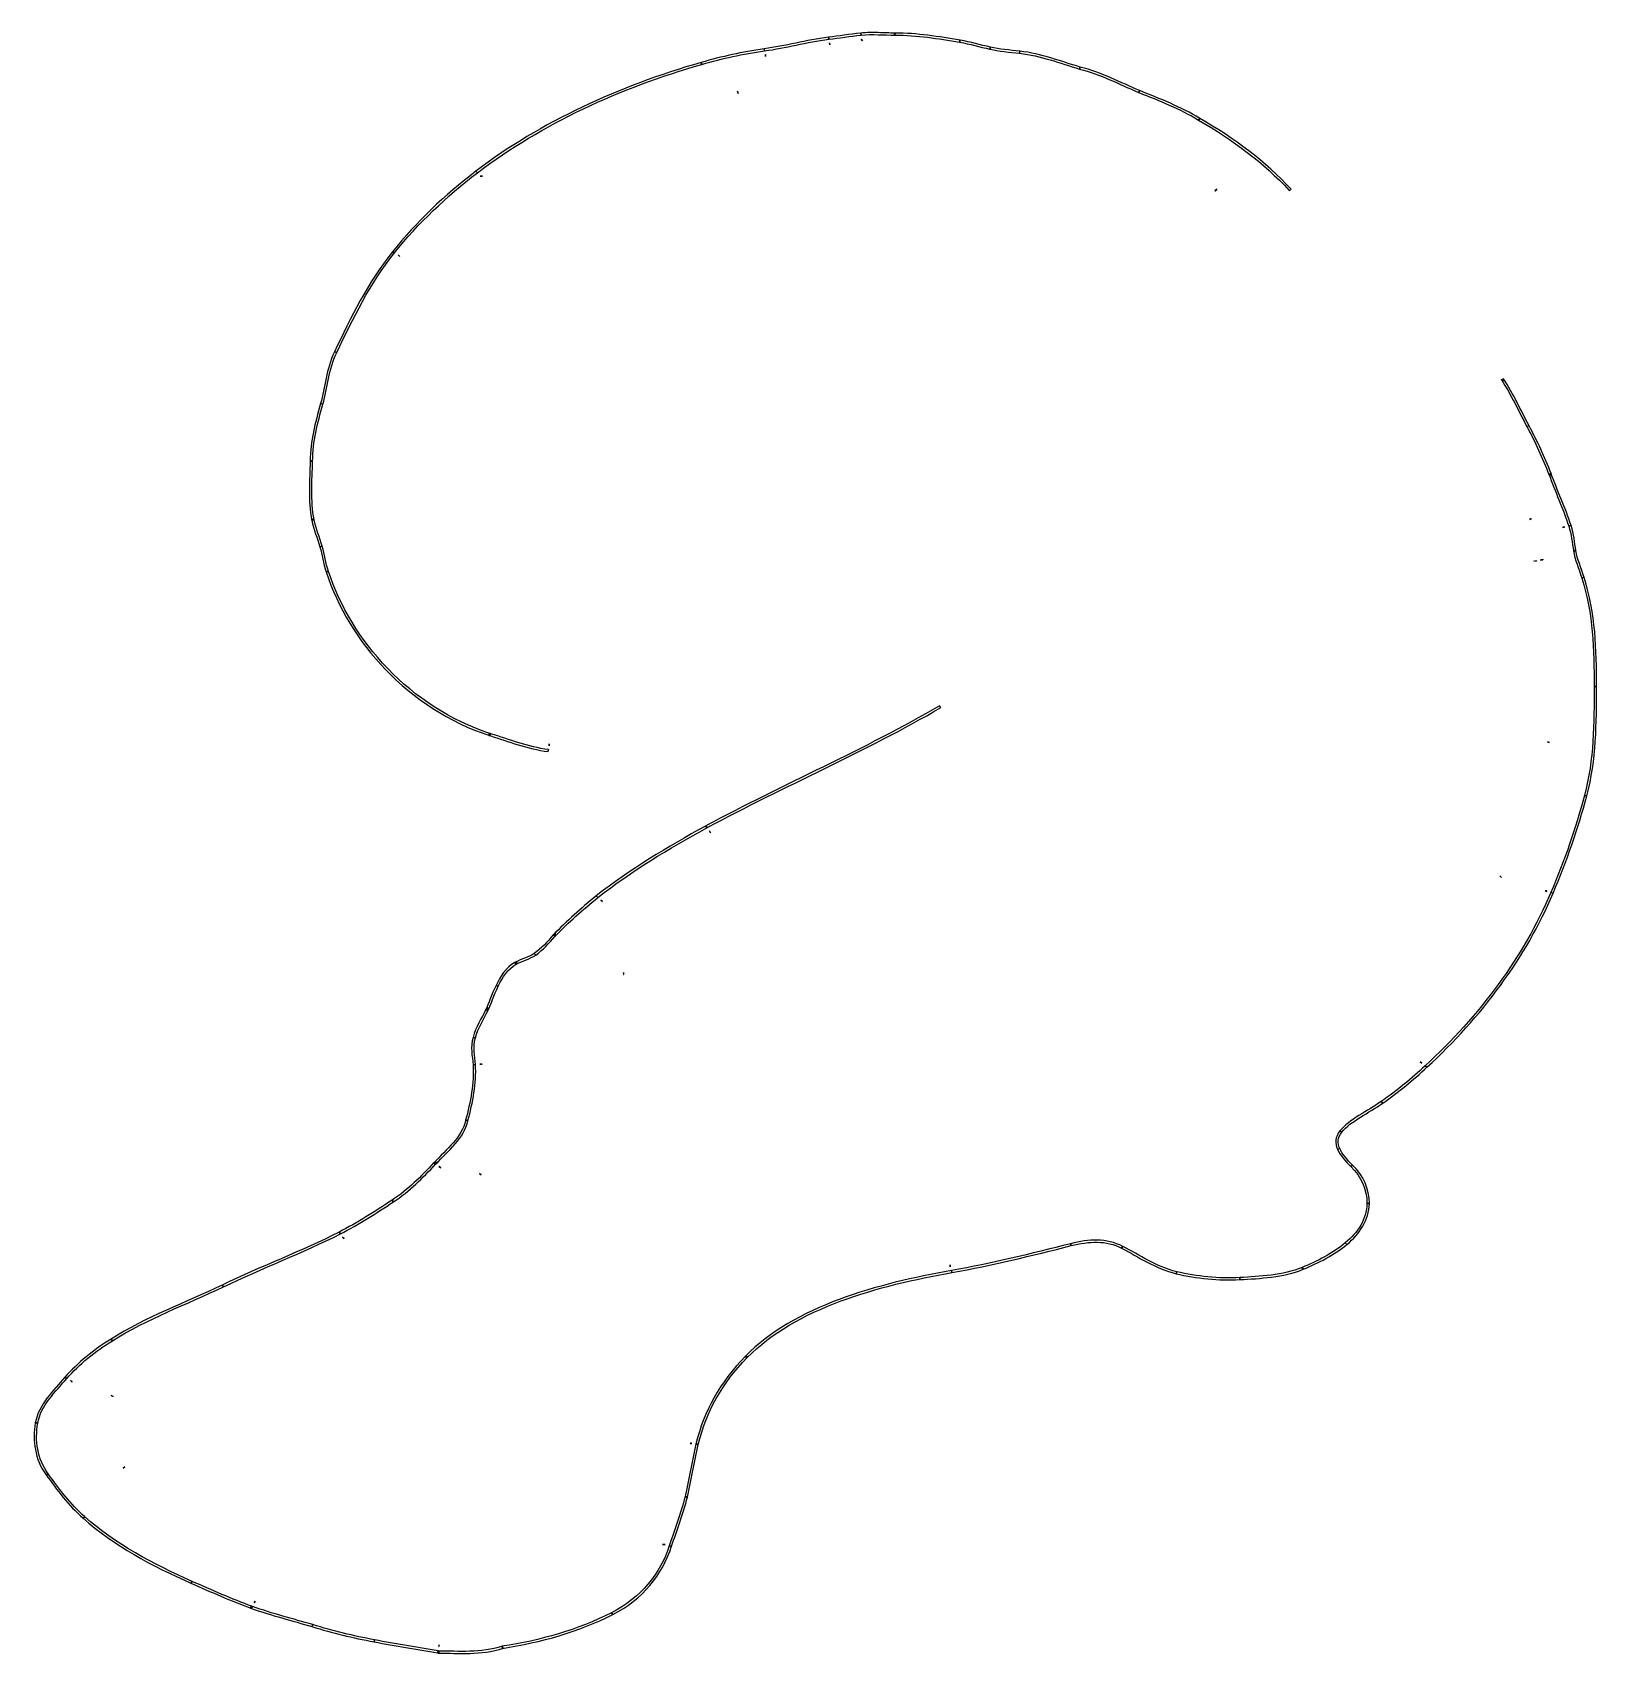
# Model space of a CAD drawing. Extents: x 19 to 131, y 689 to 805.
import ezdxf

# ---------------------------------------------------------------- set-up
doc = ezdxf.new("R2010")
doc.units = 0
doc.layers.add('Layer_1', color=7, linetype='CONTINUOUS')

msp = doc.modelspace()

# ---------------------------------------------------------------- linework, layer by layer
at = {"layer": 'Layer_1', "color": 7}
for p, q in [((79.308261, 805.094722), (79.308254, 805.094754)), ((71.133998, 803.929997), (71.161342, 803.784475)), ((71.161013, 803.784475), (71.134325, 803.929997)), ((71.134325, 803.929997), (71.134336, 803.929997)), ((75.768625, 804.620725), (75.741937, 804.766536)), ((75.741937, 804.766536), (75.741959, 804.766536)), ((75.745004, 804.726509), (75.744996, 804.726481)), ((75.744996, 804.726481), (75.755452, 804.619861)), ((75.76662, 804.651877), (75.745004, 804.726509)), ((75.749726, 804.767689), (75.772694, 804.621301)), ((75.755452, 804.619861), (75.77234, 804.619861)), ((75.788524, 804.624501), (75.75982, 804.723917)), ((75.75982, 804.723917), (75.76662, 804.651877)), ((75.77234, 804.619861), (75.788524, 804.624501)), ((75.817593, 804.353597), (75.811833, 804.352717)), ((75.811833, 804.352717), (75.840881, 804.207195)), ((75.846641, 804.208075), (75.817593, 804.353597)), ((75.817593, 804.353597), (75.817593, 804.353597)), ((75.840881, 804.207195), (75.846641, 804.208075)), ((78.07785, 804.913788), (78.056234, 805.060174)), ((78.056234, 805.060174), (78.056234, 805.060174)), ((78.056234, 805.06017), (78.07785, 804.913783)), ((78.073464, 804.629953), (78.073118, 804.629953)), ((78.073118, 804.629953), (78.073118, 804.629946)), ((78.073118, 804.629946), (78.18083, 804.514681)), ((78.181176, 804.514976), (78.073464, 804.629953)), ((78.18083, 804.514681), (78.181176, 804.514976)), ((80.534952, 805.055276), (80.457272, 804.923585)), ((80.457272, 804.923585), (80.458872, 804.922705)), ((80.458872, 804.922705), (80.536872, 805.054396)), ((80.496064, 805.063344), (80.49612, 805.063344)), ((80.49612, 805.063344), (80.49612, 804.915805)), ((80.498154, 804.914903), (80.498154, 805.062442)), ((80.536872, 805.054396), (80.534472, 805.055276)), ((80.534472, 805.055276), (80.534952, 805.055276)), ((85.133112, 804.411518), (85.166152, 804.556177)), ((85.167552, 804.556177), (85.133792, 804.411518)), ((85.149664, 804.557617), (85.149664, 804.410077)), ((85.150464, 804.557617), (85.149664, 804.557617)), ((85.149664, 804.557617), (85.149664, 804.557617)), ((85.149664, 804.410077), (85.150464, 804.410077)), ((85.150464, 804.410077), (85.150464, 804.557617)), ((85.167544, 804.556177), (85.167552, 804.556177)), ((87.317424, 803.99109), (87.283344, 803.91329)), ((87.300176, 803.907809), (87.344736, 804.050161)), ((87.350144, 804.049009), (87.302544, 803.907233)), ((87.339344, 803.995122), (87.307264, 803.921642)), ((87.307264, 803.921642), (87.317424, 803.99109)), ((87.326224, 803.904354), (87.339424, 803.995126)), ((87.339424, 803.995126), (87.339344, 803.995122)), ((87.350152, 804.049009), (87.350144, 804.049009)), ((66.676635, 802.816822), (66.6216, 802.956869)), ((66.6216, 802.956869), (66.6216, 802.956869)), ((66.622948, 802.956869), (66.677652, 802.816822)), ((66.649286, 802.960615), (66.649286, 802.813076)), ((66.650166, 802.960615), (66.649286, 802.960615)), ((66.649286, 802.960615), (66.649286, 802.960615)), ((66.649286, 802.813076), (66.650166, 802.813076)), ((66.650166, 802.813076), (66.650166, 802.960615)), ((71.225505, 803.518212), (71.225505, 803.370672)), ((71.226385, 803.518212), (71.225505, 803.518212)), ((71.225505, 803.518212), (71.225505, 803.518212)), ((71.225505, 803.370672), (71.226385, 803.370672)), ((71.226385, 803.370672), (71.226385, 803.518212)), ((87.283344, 803.91329), (87.303984, 803.904354)), ((87.303984, 803.904354), (87.326224, 803.904354)), ((89.458792, 803.764592), (89.435832, 803.618205)), ((89.435832, 803.618205), (89.458792, 803.764592)), ((89.458808, 803.764592), (89.458792, 803.764592)), ((93.721336, 802.485434), (93.777736, 802.624905)), ((93.774344, 802.625769), (93.724744, 802.484569)), ((93.7744, 802.625769), (93.774344, 802.625769)), ((69.222207, 800.886127), (69.218687, 800.885247)), ((69.218687, 800.885247), (69.260559, 800.74203)), ((69.222263, 800.886128), (69.222207, 800.886127)), ((69.264479, 800.74291), (69.222263, 800.886128)), ((69.260559, 800.74203), (69.264479, 800.74291)), ((97.957568, 800.805729), (98.035248, 800.937708)), ((98.031144, 800.939437), (97.961624, 800.804288)), ((97.961624, 800.804288), (97.968024, 800.801728)), ((98.039584, 800.935979), (97.966624, 800.802271)), ((97.968024, 800.801728), (98.037624, 800.936877)), ((98.031224, 800.939437), (98.031144, 800.939437)), ((98.037624, 800.936877), (98.031224, 800.939437)), ((98.039584, 800.935979), (98.039584, 800.935979)), ((102.246048, 798.828063), (102.34568, 798.948804)), ((102.346352, 798.948516), (102.249112, 798.826622)), ((102.334872, 798.954279), (102.256872, 798.822588)), ((102.256872, 798.822588), (102.259272, 798.821708)), ((102.259272, 798.821708), (102.336952, 798.953398)), ((102.335352, 798.954278), (102.334872, 798.954279)), ((102.336952, 798.953398), (102.335352, 798.954278)), ((102.346352, 798.948516), (102.346352, 798.948516)), ((50.482096, 795.162336), (50.597574, 795.052257)), ((50.597237, 795.052257), (50.482435, 795.162336)), ((50.482435, 795.162336), (50.482435, 795.162336)), ((50.779907, 794.796656), (50.779907, 794.795776)), ((50.952786, 794.796656), (50.779907, 794.796656)), ((50.779907, 794.796656), (50.779907, 794.796656)), ((50.779907, 794.795776), (50.952786, 794.795776)), ((50.952786, 794.795776), (50.952786, 794.796656)), ((103.555496, 793.861278), (103.433264, 793.756963)), ((103.433264, 793.756963), (103.434064, 793.756083)), ((103.434064, 793.756083), (103.556296, 793.860398)), ((103.556296, 793.860398), (103.555496, 793.861278)), ((103.555496, 793.861278), (103.555496, 793.861278)), ((108.74996, 793.781456), (108.885688, 793.872804)), ((44.484694, 789.340281), (44.484694, 789.339401)), ((44.657574, 789.340281), (44.484694, 789.340281)), ((44.484694, 789.340281), (44.484694, 789.340281)), ((44.484694, 789.339401), (44.657574, 789.339401)), ((44.642717, 789.297919), (44.499552, 789.380912)), ((44.499552, 789.380912), (44.499552, 789.380912)), ((44.49989, 789.382065), (44.642379, 789.298498)), ((44.657574, 789.339401), (44.657574, 789.340281)), ((44.915202, 789.157009), (44.914162, 789.156129)), ((44.914162, 789.156129), (45.036393, 789.051813)), ((45.037433, 789.052693), (44.915202, 789.157009)), ((44.915202, 789.157009), (44.915202, 789.157009)), ((45.036393, 789.051813), (45.037433, 789.052693)), ((40.5095, 782.162429), (40.34979, 782.218621)), ((40.34979, 782.218621), (40.34979, 782.218609)), ((40.34979, 782.21832), (40.509837, 782.162704)), ((123.963312, 780.219205), (123.954912, 780.215365)), ((123.954912, 780.215365), (123.955712, 780.213445)), ((123.955712, 780.213445), (123.956512, 780.211525)), ((123.956512, 780.211525), (123.957312, 780.209605)), ((123.957312, 780.209605), (123.984032, 780.163789)), ((124.109816, 780.280134), (123.957872, 780.21011)), ((124.109136, 780.281285), (123.960912, 780.216165)), ((123.960912, 780.216165), (123.963312, 780.219205)), ((123.984032, 780.163789), (124.167712, 780.186261)), ((124.109152, 780.28068), (124.109136, 780.281285)), ((124.109952, 780.27876), (124.109152, 780.28068)), ((124.109816, 780.280133), (124.109816, 780.280134)), ((124.167712, 780.186261), (124.109952, 780.27876)), ((39.355062, 778.497844), (39.523214, 778.462988)), ((39.355062, 778.497831), (39.355062, 778.497844)), ((39.523214, 778.462975), (39.355062, 778.497831)), ((125.93584, 776.912365), (125.772752, 776.863381)), ((125.772752, 776.863381), (125.773552, 776.860741)), ((125.773552, 776.860741), (125.93664, 776.910013)), ((125.775456, 776.857905), (125.933144, 776.917841)), ((125.933816, 776.916402), (125.776808, 776.854442)), ((125.933816, 776.916397), (125.933816, 776.916402)), ((125.93584, 776.912333), (125.93584, 776.912365)), ((125.93664, 776.910013), (125.93584, 776.912333)), ((38.610874, 774.377081), (38.610874, 774.377105)), ((38.783753, 774.372761), (38.610874, 774.377081)), ((38.610874, 774.375089), (38.783753, 774.375089)), ((127.356888, 773.460232), (127.348888, 773.458312)), ((127.348888, 773.458312), (127.350488, 773.453672)), ((127.350488, 773.453672), (127.368728, 773.39892)), ((127.350616, 773.45498), (127.514712, 773.50166)), ((127.51572, 773.498496), (127.351288, 773.453832)), ((127.351288, 773.453832), (127.356888, 773.460232)), ((127.517416, 773.493597), (127.351624, 773.451237)), ((127.368728, 773.39892), (127.546328, 773.39892)), ((127.515208, 773.497823), (127.514864, 773.498585)), ((127.514864, 773.498585), (127.51572, 773.498496)), ((127.517608, 773.491423), (127.515208, 773.497823)), ((127.517416, 773.49362), (127.517416, 773.493597)), ((127.546328, 773.39892), (127.517608, 773.491423)), ((38.691538, 770.249157), (38.691573, 770.249162)), ((38.872521, 770.226949), (38.691538, 770.249157)), ((38.691573, 770.249162), (38.712845, 770.148595)), ((38.882985, 770.174789), (38.872521, 770.226949)), ((126.073264, 770.248877), (125.980416, 770.240533)), ((125.980416, 770.240533), (125.980416, 770.219509)), ((125.980416, 770.219509), (125.991536, 770.201645)), ((125.991536, 770.201645), (126.102624, 770.235925)), ((126.003352, 770.227277), (126.073272, 770.248877)), ((126.102624, 770.235925), (126.003352, 770.227277)), ((126.073272, 770.248877), (126.073264, 770.248877)), ((38.71217, 770.15061), (38.883361, 770.172778)), ((38.712845, 770.148595), (38.713885, 770.143715)), ((38.713885, 770.143715), (38.714925, 770.139395)), ((38.884374, 770.166461), (38.714871, 770.137357)), ((38.714925, 770.139395), (38.869233, 770.162747)), ((38.868193, 770.161627), (38.885065, 770.164267)), ((38.869233, 770.162747), (38.868193, 770.161627)), ((38.884025, 770.169909), (38.882985, 770.174789)), ((38.885065, 770.165029), (38.884025, 770.169909)), ((38.884374, 770.16648), (38.884374, 770.166461)), ((38.885065, 770.164267), (38.885065, 770.165029)), ((128.439896, 769.646911), (128.338264, 769.622415)), ((128.338264, 769.622415), (128.47164, 769.634223)), ((128.46588, 769.663039), (128.374376, 769.640831)), ((128.374376, 769.640831), (128.439896, 769.646911)), ((128.46604, 769.663023), (128.46588, 769.663039)), ((128.47164, 769.648623), (128.46604, 769.663023)), ((128.47164, 769.634223), (128.47164, 769.648623)), ((128.773488, 769.727013), (128.940288, 769.765069)), ((128.94096, 769.764471), (128.774832, 769.724127)), ((128.933192, 769.78061), (128.780576, 769.71145)), ((128.780576, 769.71145), (128.781376, 769.70953)), ((128.781376, 769.70953), (128.934, 769.77869)), ((128.9332, 769.78061), (128.933192, 769.78061)), ((128.934, 769.77869), (128.9332, 769.78061)), ((128.94096, 769.764481), (128.94096, 769.764471)), ((39.475942, 768.272362), (39.306778, 768.241506)), ((39.307791, 768.237785), (39.474929, 768.275841)), ((39.475942, 768.272342), (39.475942, 768.272362)), ((129.120592, 767.952499), (129.291784, 767.973259)), ((129.293136, 767.968635), (129.121608, 767.950195)), ((129.274904, 767.976696), (129.188128, 767.947896)), ((129.188128, 767.947896), (129.293808, 767.9594)), ((129.282664, 767.997456), (129.193184, 767.96748)), ((129.193184, 767.96748), (129.274904, 767.976696)), ((129.282688, 767.997456), (129.282664, 767.997456)), ((129.293808, 767.979592), (129.282688, 767.997456)), ((129.293136, 767.968629), (129.293136, 767.968635)), ((129.293808, 767.9594), (129.293808, 767.979592)), ((126.28612, 767.219964), (126.28612, 767.219964)), ((126.28612, 767.212204), (126.28692, 767.212204)), ((126.457184, 767.23526), (126.35656, 767.219412)), ((126.35656, 767.219412), (126.457856, 767.229772)), ((126.457056, 767.235292), (126.457184, 767.23526)), ((126.457984, 767.226012), (126.457984, 767.226044)), ((126.912688, 767.318461), (126.765472, 767.310389)), ((126.765472, 767.310389), (126.765472, 767.297437)), ((126.765472, 767.297437), (126.768672, 767.284749)), ((126.768672, 767.284749), (126.912512, 767.308941)), ((126.826416, 767.304061), (126.912176, 767.318461)), ((126.912512, 767.308941), (126.826416, 767.304061)), ((126.912176, 767.318461), (126.912688, 767.318461)), ((126.937328, 767.319981), (126.938128, 767.317341)), ((126.93744, 767.319981), (126.937328, 767.319981)), ((126.937784, 767.319981), (126.93744, 767.319981)), ((126.938128, 767.317341), (126.937784, 767.319981)), ((126.938368, 767.315421), (126.938368, 767.313101)), ((126.938712, 767.313101), (126.938368, 767.315421)), ((126.938368, 767.315421), (126.938368, 767.315421)), ((126.938368, 767.313101), (126.938712, 767.313101)), ((39.91658, 766.474797), (39.750117, 766.435029)), ((39.750454, 766.434723), (39.91658, 766.475067)), ((39.916579, 766.474797), (39.91658, 766.474797)), ((129.7044, 766.006532), (129.872208, 766.04226)), ((129.871192, 766.045145), (129.705072, 766.003649)), ((129.705072, 766.003649), (129.707472, 765.998129)), ((129.87356, 766.038517), (129.70676, 765.998749)), ((129.707472, 765.998129), (129.8736, 766.039337)), ((129.8712, 766.045097), (129.871192, 766.045145)), ((129.8736, 766.039337), (129.8712, 766.045097)), ((129.87356, 766.038513), (129.87356, 766.038517)), ((130.76564, 758.231076), (130.59276, 758.231076)), ((130.59276, 758.231076), (130.59276, 758.23102)), ((130.59276, 758.231016), (130.76564, 758.231016)), ((83.7906, 756.712396), (83.69336, 756.834292)), ((83.69336, 756.834292), (83.69336, 756.834292)), ((51.41065, 754.878748), (51.410644, 754.878236)), ((51.410644, 754.878236), (51.410644, 754.773916)), ((51.410644, 754.773916), (51.410644, 754.720636)), ((51.410644, 754.720636), (51.471084, 754.703676)), ((51.528828, 754.843308), (51.41065, 754.878748)), ((51.466019, 754.705052), (51.528147, 754.842796)), ((51.471084, 754.703676), (51.474124, 754.702916)), ((51.531862, 754.841932), (51.473782, 754.703036)), ((51.474124, 754.702916), (51.475564, 754.702156)), ((51.475564, 754.702156), (51.478924, 754.710796)), ((51.476924, 754.709996), (51.530268, 754.842548)), ((51.478924, 754.710796), (51.476924, 754.709996)), ((51.530268, 754.842548), (51.528828, 754.843308)), ((51.531859, 754.841932), (51.531862, 754.841932)), ((55.737001, 754.12094), (55.737001, 753.973404)), ((55.740041, 754.12094), (55.737001, 754.12094)), ((55.737001, 754.12094), (55.737001, 754.12094)), ((55.737001, 753.973404), (55.740041, 753.973404)), ((55.740041, 753.973404), (55.740041, 754.12094)), ((127.250216, 754.249092), (127.250328, 754.249172)), ((127.383256, 754.237252), (127.250216, 754.249092)), ((127.250328, 754.249172), (127.353312, 754.224692)), ((127.353312, 754.224692), (127.286832, 754.230292)), ((127.286832, 754.230292), (127.377656, 754.208692)), ((127.377656, 754.208692), (127.383256, 754.223092)), ((127.383256, 754.223092), (127.383256, 754.237252)), ((55.647501, 753.56234), (55.647501, 753.56226)), ((55.647501, 753.56226), (55.647501, 753.5615)), ((55.651569, 753.560756), (55.675545, 753.706852)), ((55.679573, 753.706628), (55.656957, 753.60462)), ((55.656957, 753.60462), (55.686317, 753.705764)), ((55.663341, 753.707428), (55.663389, 753.707428)), ((55.679517, 753.706524), (55.679573, 753.706628)), ((129.902936, 750.421212), (130.071424, 750.388412)), ((130.071424, 750.388092), (129.903272, 750.421532)), ((129.903272, 750.421532), (129.903272, 750.4215)), ((66.927309, 748.213692), (66.926429, 748.212932)), ((66.926429, 748.212932), (67.048662, 748.10862)), ((66.928189, 748.214452), (66.927309, 748.213692)), ((66.928194, 748.214452), (66.928189, 748.214452)), ((67.050422, 748.11014), (66.928194, 748.214452)), ((67.034212, 748.098612), (66.94068, 748.222812)), ((66.94068, 748.222812), (66.94068, 748.222812)), ((66.943379, 748.224828), (67.035564, 748.099772)), ((67.048662, 748.10862), (67.049542, 748.10938)), ((67.049542, 748.10938), (67.050422, 748.11014)), ((67.21249, 747.874996), (67.21033, 747.874236)), ((67.21033, 747.874236), (67.291366, 747.743988)), ((67.293526, 747.744748), (67.21249, 747.874996)), ((67.21249, 747.874996), (67.21249, 747.874996)), ((67.291366, 747.743988), (67.293526, 747.744748)), ((123.830448, 744.641908), (123.829648, 744.641148)), ((123.829648, 744.641148), (123.951544, 744.536828)), ((123.831248, 744.642668), (123.830448, 744.641908)), ((123.831368, 744.642668), (123.831248, 744.642668)), ((123.953944, 744.538356), (123.831368, 744.642668)), ((123.951544, 744.536828), (123.952344, 744.537588)), ((123.952344, 744.537588), (123.953944, 744.538356)), ((127.091624, 743.5833), (127.091632, 743.58338)), ((127.134824, 743.5833), (127.091624, 743.5833)), ((127.091632, 743.58338), (127.177064, 743.52946)), ((127.203384, 743.5833), (127.134824, 743.5833)), ((127.177064, 743.52946), (127.203384, 743.55194)), ((127.203384, 743.5649), (127.203384, 743.5833)), ((127.203384, 743.55194), (127.203384, 743.5649)), ((127.494792, 743.461188), (127.494792, 743.461196)), ((127.657536, 743.411348), (127.494792, 743.461188)), ((127.4958, 743.46322), (127.495, 743.46082)), ((127.495, 743.46082), (127.658088, 743.41186)), ((127.658888, 743.41426), (127.4958, 743.46322)), ((127.4958, 743.46322), (127.4958, 743.46322)), ((127.496144, 743.464372), (127.658216, 743.413092)), ((59.099954, 743.212932), (59.097794, 743.211332)), ((59.097794, 743.211332), (59.220027, 743.107012)), ((59.218881, 743.105604), (59.099352, 743.212516)), ((59.099352, 743.212516), (59.099352, 743.212516)), ((59.101714, 743.214532), (59.099954, 743.212932)), ((59.101719, 743.214524), (59.101714, 743.214532)), ((59.223947, 743.110212), (59.101719, 743.214524)), ((59.104418, 743.216836), (59.221585, 743.108196)), ((59.220027, 743.107012), (59.222187, 743.108612)), ((59.222187, 743.108612), (59.223947, 743.110212)), ((59.434305, 742.907924), (59.433425, 742.907164)), ((59.433425, 742.907164), (59.555654, 742.802852)), ((59.556534, 742.803612), (59.4343, 742.907924)), ((59.4343, 742.907924), (59.434305, 742.907924)), ((59.437004, 742.910228), (59.434364, 742.907828)), ((59.434364, 742.907828), (59.556593, 742.803508)), ((59.437, 742.91022), (59.437004, 742.910228)), ((59.559233, 742.805908), (59.437, 742.91022)), ((59.555654, 742.802852), (59.556534, 742.803612)), ((59.556593, 742.803508), (59.559233, 742.805908)), ((127.658088, 743.41186), (127.658888, 743.41426)), ((56.023297, 740.415124), (56.019777, 740.411124)), ((56.019777, 740.411124), (56.025137, 740.407924)), ((56.025937, 740.419124), (56.023297, 740.415124)), ((56.163455, 740.328284), (56.025017, 740.416756)), ((56.025017, 740.416756), (56.025017, 740.416756)), ((56.025137, 740.407924), (56.027297, 740.412724)), ((56.031697, 740.425524), (56.025937, 740.419124)), ((56.027297, 740.412724), (56.150536, 740.344404)), ((56.033457, 740.427124), (56.031697, 740.425524)), ((56.187427, 740.615004), (56.033457, 740.427124)), ((56.034472, 740.427988), (56.167844, 740.334044)), ((56.150536, 740.344404), (56.129272, 740.350004)), ((56.129272, 740.350004), (56.165064, 740.330084)), ((56.165064, 740.330084), (56.171464, 740.338084)), ((56.171464, 740.338084), (56.17181, 740.338844)), ((56.17181, 740.338844), (56.187338, 740.355244)), ((56.187338, 740.381164), (56.187338, 740.615156)), ((56.187338, 740.615156), (56.187427, 740.615004)), ((56.187338, 740.355244), (56.187338, 740.381164)), ((54.660219, 739.08774), (54.76962, 738.97334)), ((54.767931, 738.972188), (54.661908, 739.088892)), ((54.661908, 739.088892), (54.661908, 739.088892)), ((53.267801, 738.43614), (53.267455, 738.43614)), ((53.267455, 738.43614), (53.269615, 738.43294)), ((53.270441, 738.43774), (53.267801, 738.43614)), ((53.361946, 738.312308), (53.269088, 738.436796)), ((53.269088, 738.436796), (53.269088, 738.43678)), ((53.269615, 738.43294), (53.269961, 738.433236)), ((53.269961, 738.433236), (53.356063, 738.322868)), ((53.273481, 738.43934), (53.270441, 738.43774)), ((53.407863, 738.51574), (53.273481, 738.43934)), ((53.276854, 738.441108), (53.365998, 738.314604)), ((53.356063, 738.322868), (53.363503, 738.313108)), ((53.363503, 738.313108), (53.363849, 738.313108)), ((53.363849, 738.313108), (53.366489, 738.314708)), ((53.366489, 738.314708), (53.368649, 738.316308)), ((53.368649, 738.316308), (53.369529, 738.316604)), ((53.369529, 738.316604), (53.408033, 738.338204)), ((53.408033, 738.515708), (53.407863, 738.51574)), ((53.408033, 738.377964), (53.408033, 738.515708)), ((53.408033, 738.338204), (53.408033, 738.377964)), ((61.043564, 737.726748), (61.066532, 737.580644)), ((61.04386, 737.726748), (61.043564, 737.726748)), ((61.067412, 737.580644), (61.04514, 737.726748)), ((51.921176, 736.799724), (52.081223, 736.744124)), ((51.921176, 736.799692), (51.921176, 736.799724)), ((52.081223, 736.744092), (51.921176, 736.799692)), ((51.199272, 735.066996), (51.172936, 735.044516)), ((51.172936, 735.044516), (51.172936, 735.013076)), ((51.172936, 735.013076), (51.187784, 735.009876)), ((51.173936, 735.033076), (51.183048, 735.047476)), ((51.173936, 735.014676), (51.173936, 735.033076)), ((51.187784, 735.009876), (51.173936, 735.014676)), ((51.179352, 735.040476), (51.179352, 735.040484)), ((51.339737, 734.985756), (51.179352, 735.040476)), ((51.180702, 735.042796), (51.340413, 734.986876)), ((51.183048, 735.047476), (51.345798, 735.012916)), ((51.346828, 735.192924), (51.199272, 735.066996)), ((51.345798, 735.012916), (51.345798, 734.994436)), ((51.345798, 734.994436), (51.346838, 734.996036)), ((51.346838, 735.192564), (51.346828, 735.192924)), ((51.346838, 734.996036), (51.346838, 735.192564)), ((50.282544, 733.070604), (50.452383, 733.043244)), ((50.283841, 733.075444), (50.283894, 733.0755)), ((50.45098, 733.038004), (50.283841, 733.075444)), ((50.274438, 731.111092), (50.44698, 731.120852)), ((50.446981, 731.120596), (50.274439, 731.111396)), ((50.446981, 731.120612), (50.446981, 731.120596)), ((50.764037, 731.14538), (50.764037, 731.14462)), ((50.936915, 731.14538), (50.764037, 731.14538)), ((50.764037, 731.14538), (50.764037, 731.14538)), ((50.764037, 731.14462), (50.936915, 731.14462)), ((50.936915, 731.14462), (50.936915, 731.14538)), ((118.137264, 731.324716), (118.136464, 731.323948)), ((118.136464, 731.323948), (118.258696, 731.219636)), ((118.138064, 731.325476), (118.137264, 731.324716)), ((118.138408, 731.325772), (118.138064, 731.325476)), ((118.26064, 731.22146), (118.138408, 731.325772)), ((118.138408, 731.325772), (118.138408, 731.325772)), ((118.258696, 731.219636), (118.259496, 731.220396)), ((118.259496, 731.220396), (118.260296, 731.221156)), ((118.260296, 731.221156), (118.26064, 731.22146)), ((118.622272, 730.9379), (118.494296, 731.037028)), ((118.494296, 731.037028), (118.494296, 731.037028)), ((118.494976, 731.037892), (118.621592, 730.937324)), ((115.454408, 728.361428), (115.342976, 728.4741)), ((115.342976, 728.4741), (115.342976, 728.4741)), ((115.34568, 728.475548), (115.455752, 728.361724)), ((115.360192, 728.4839), (115.357792, 728.48314)), ((115.357792, 728.48314), (115.438832, 728.352604)), ((115.441232, 728.353364), (115.360192, 728.4839)), ((115.360192, 728.4839), (115.360192, 728.4839)), ((115.438832, 728.352604), (115.441232, 728.353364)), ((49.743311, 727.13818), (49.739311, 727.12546)), ((49.743363, 727.13834), (49.743311, 727.13818)), ((49.886866, 727.1141), (49.743363, 727.13834)), ((49.739311, 727.12546), (49.739311, 727.1125)), ((49.739311, 727.1125), (49.887203, 727.10442)), ((49.910449, 727.098412), (49.740946, 727.126652)), ((49.740946, 727.126652), (49.740946, 727.126652)), ((49.742298, 727.135604), (49.911125, 727.103044)), ((49.887203, 727.10442), (49.801101, 727.1189)), ((49.801101, 727.1189), (49.886866, 727.1141)), ((49.911792, 727.10482), (49.911092, 727.10322)), ((49.911092, 727.10322), (49.911438, 727.10322)), ((49.911438, 727.10322), (49.911784, 727.10482)), ((49.911784, 727.10482), (49.911792, 727.10482)), ((49.912138, 727.10962), (49.912138, 727.10722)), ((49.912138, 727.10722), (49.912483, 727.10962)), ((49.912483, 727.10962), (49.912138, 727.10962)), ((49.912138, 727.10962), (49.912138, 727.10962)), ((112.529312, 726.288964), (112.385472, 726.370804)), ((112.385472, 726.370804), (112.385472, 726.370804)), ((112.385472, 726.370804), (112.529312, 726.288964)), ((112.368248, 725.105476), (112.20584, 725.054756)), ((112.20584, 725.054756), (112.368248, 725.105476)), ((112.368248, 725.105476), (112.368248, 725.105476)), ((47.447951, 724.067164), (47.440191, 724.048684)), ((47.440191, 724.048684), (47.488815, 724.029084)), ((47.455711, 724.073564), (47.447951, 724.067164)), ((47.589758, 723.97818), (47.45402, 724.069812)), ((47.45402, 724.069812), (47.45402, 724.069812)), ((47.475967, 724.101804), (47.455711, 724.073564)), ((47.458072, 724.075004), (47.591445, 723.98106)), ((47.47602, 724.101924), (47.475967, 724.101804)), ((47.52498, 724.101924), (47.47602, 724.101924)), ((47.488815, 724.029084), (47.478679, 724.049804)), ((47.478679, 724.049804), (47.603273, 723.999644)), ((47.73365, 724.101924), (47.52498, 724.101924)), ((47.597913, 723.986364), (47.73365, 724.101924)), ((47.603273, 723.999644), (47.597913, 723.986364)), ((47.836918, 723.811044), (47.834198, 723.807844)), ((47.834198, 723.807844), (47.972299, 723.71938)), ((47.975339, 723.72258), (47.836902, 723.811044)), ((47.836902, 723.811044), (47.836918, 723.811044)), ((47.972299, 723.71938), (47.975339, 723.72258)), ((113.285992, 723.914492), (113.156328, 723.816804)), ((113.159032, 723.814788), (113.291056, 723.909596)), ((113.28228, 723.91766), (113.160048, 723.813348)), ((113.160048, 723.813348), (113.164048, 723.810148)), ((113.164048, 723.810148), (113.28628, 723.91446)), ((113.28628, 723.91446), (113.28228, 723.91766)), ((113.28228, 723.91766), (113.28228, 723.91766)), ((113.285992, 723.914492), (113.285992, 723.914492)), ((50.742019, 723.32274), (50.740019, 723.32114)), ((50.740019, 723.32114), (50.86225, 723.21682)), ((50.743779, 723.32434), (50.742019, 723.32274)), ((50.86601, 723.22002), (50.743779, 723.32434)), ((50.743779, 723.32434), (50.743779, 723.32434)), ((50.86225, 723.21682), (50.86425, 723.21842)), ((50.86425, 723.21842), (50.86601, 723.22002)), ((44.469501, 721.397676), (44.576874, 721.282124)), ((44.575524, 721.280972), (44.470851, 721.39854)), ((44.470851, 721.39854), (44.470851, 721.39854)), ((114.3236, 721.176652), (114.49648, 721.176652)), ((114.3236, 721.176652), (114.3236, 721.174252)), ((114.49648, 721.176652), (114.3236, 721.176652)), ((114.3236, 721.176652), (114.3236, 721.176652)), ((114.3236, 721.174252), (114.3236, 721.172652)), ((114.49648, 721.170892), (114.3236, 721.174092)), ((114.3236, 721.174092), (114.3236, 721.173772)), ((114.3236, 721.172652), (114.49648, 721.172652)), ((114.49648, 721.172652), (114.49648, 721.176652)), ((40.667184, 719.108212), (40.666144, 719.107452)), ((40.666144, 719.107452), (40.788374, 719.00314)), ((40.789414, 719.0039), (40.667184, 719.108212)), ((40.667184, 719.108212), (40.667184, 719.108212)), ((40.771518, 718.991796), (40.682715, 719.1183)), ((40.682715, 719.1183), (40.682715, 719.1183)), ((40.684066, 719.11946), (40.772194, 718.992372)), ((40.788374, 719.00314), (40.789414, 719.0039)), ((40.918061, 718.750316), (40.917021, 718.749556)), ((40.917021, 718.749556), (41.039251, 718.645244)), ((40.918124, 718.750316), (40.918061, 718.750316)), ((41.040691, 718.646004), (40.918124, 718.750316)), ((41.039251, 718.645244), (41.040691, 718.646004)), ((93.136136, 718.144596), (93.087496, 718.286084)), ((93.087496, 718.286084), (93.08756, 718.286084)), ((93.088232, 718.286084), (93.137512, 718.144596)), ((93.111864, 718.289252), (93.111864, 718.141716)), ((93.112664, 718.289252), (93.111864, 718.289252)), ((93.111864, 718.289252), (93.111864, 718.289252)), ((93.111864, 718.141716), (93.112664, 718.141716)), ((93.112664, 718.141716), (93.112664, 718.289252)), ((95.00744, 718.537652), (95.007456, 718.537652)), ((96.743656, 717.964204), (96.832792, 718.090708)), ((96.832808, 718.090708), (96.743672, 717.964204)), ((96.832808, 718.090708), (96.832808, 718.090708)), ((112.890232, 718.235652), (112.769008, 718.340548)), ((112.769008, 718.340548), (112.76904, 718.340548)), ((112.76904, 718.340548), (112.890264, 718.235652)), ((84.467264, 716.772364), (84.467264, 716.62482)), ((84.468064, 716.772364), (84.467264, 716.772364)), ((84.467264, 716.772364), (84.467264, 716.772364)), ((84.468064, 716.62482), (84.468064, 716.772364)), ((84.467264, 716.62482), (84.468064, 716.62482)), ((84.58308, 716.214476), (84.54828, 716.35914)), ((84.54828, 716.35914), (84.548304, 716.35914)), ((84.548304, 716.35914), (84.582704, 716.214476)), ((100.649312, 716.135524), (100.695232, 716.277876)), ((100.695232, 716.277876), (100.649312, 716.135524)), ((100.695264, 716.277876), (100.695232, 716.277876)), ((105.218432, 715.707596), (105.206992, 715.854852)), ((105.207968, 715.854852), (105.219808, 715.707596)), ((105.212696, 715.854852), (105.212696, 715.707308)), ((105.213496, 715.854852), (105.212696, 715.854852)), ((105.212696, 715.854852), (105.212696, 715.854852)), ((105.212696, 715.707308), (105.213496, 715.707308)), ((105.213496, 715.707308), (105.213496, 715.854852)), ((109.675816, 716.57958), (109.6758, 716.57958)), ((109.750776, 716.44674), (109.675816, 716.57958)), ((109.67648, 716.579292), (109.75208, 716.44674)), ((109.71328, 716.586788), (109.71328, 716.439244)), ((109.71408, 716.586788), (109.71328, 716.586788)), ((109.71328, 716.586788), (109.71328, 716.586788)), ((109.71328, 716.439244), (109.71408, 716.439244)), ((109.71408, 716.439244), (109.71408, 716.586788)), ((32.308571, 715.315988), (32.394334, 715.187756)), ((32.393321, 715.18746), (32.309245, 715.316268)), ((32.309245, 715.316268), (32.309245, 715.316268)), ((24.337584, 711.44998), (24.440568, 711.33126)), ((24.439555, 711.330684), (24.338597, 711.450556)), ((24.338597, 711.450556), (24.338597, 711.450556)), ((69.770216, 710.169676), (69.770216, 710.168876)), ((69.943096, 710.169676), (69.770216, 710.169676)), ((69.770216, 710.169676), (69.770216, 710.169676)), ((69.770216, 710.168876), (69.943096, 710.168876)), ((69.789799, 710.216644), (69.923176, 710.122412)), ((69.923176, 710.121548), (69.789799, 710.215492)), ((69.789799, 710.215492), (69.789799, 710.215492)), ((69.943096, 710.168876), (69.943096, 710.169676)), ((21.172082, 708.625436), (21.032293, 708.71246)), ((21.032293, 708.71246), (21.032293, 708.712428)), ((21.034994, 708.715604), (21.173432, 708.627132)), ((21.08804, 708.687108), (21.088006, 708.686788)), ((21.088006, 708.686788), (21.142366, 708.649588)), ((21.188998, 708.657108), (21.08804, 708.687108)), ((21.142366, 708.649588), (21.10083, 708.661988)), ((21.10083, 708.661988), (21.164982, 708.618148)), ((21.164982, 708.618148), (21.174438, 708.626788)), ((21.174438, 708.626788), (21.178518, 708.633988)), ((21.178518, 708.633988), (21.185638, 708.642948)), ((21.185638, 708.642948), (21.188998, 708.657108)), ((21.437478, 708.476716), (21.434758, 708.474316)), ((21.434758, 708.474316), (21.556988, 708.370004)), ((21.559708, 708.372404), (21.437478, 708.476724)), ((21.437478, 708.476724), (21.437478, 708.476716)), ((21.556988, 708.370004), (21.559708, 708.372404)), ((24.338597, 707.40878), (24.337557, 707.40718)), ((24.337557, 707.40718), (24.491864, 707.34062)), ((24.492904, 707.34222), (24.338597, 707.40878)), ((24.338597, 707.40878), (24.338597, 707.40878)), ((24.491864, 707.34062), (24.492904, 707.34222)), ((19.084032, 705.426796), (18.912842, 705.446396)), ((18.912842, 705.446396), (18.912842, 705.446388)), ((18.913854, 705.448692), (19.085045, 705.427972)), ((19.017512, 705.438396), (18.973616, 705.438396)), ((18.973616, 705.438396), (18.973619, 705.438316)), ((18.973619, 705.438316), (19.061072, 705.385596)), ((19.08572, 705.438396), (19.017512, 705.438396)), ((19.061072, 705.385596), (19.08572, 705.408076)), ((19.08572, 705.420796), (19.08572, 705.438396)), ((19.08572, 705.408076), (19.08572, 705.420796)), ((65.825744, 703.989068), (65.825747, 703.989148)), ((65.868968, 703.989068), (65.825744, 703.989068)), ((65.825747, 703.989148), (65.911176, 703.935228)), ((65.937512, 703.989068), (65.868968, 703.989068)), ((65.911176, 703.935228), (65.937512, 703.957708)), ((65.937512, 703.970668), (65.937512, 703.989068)), ((65.937512, 703.957708), (65.937512, 703.970668)), ((66.244099, 703.90442), (66.244099, 703.90282)), ((66.416978, 703.90442), (66.244099, 703.90442)), ((66.244099, 703.90442), (66.244099, 703.90442)), ((66.244099, 703.90282), (66.416978, 703.90282)), ((66.245792, 703.919116), (66.414953, 703.889436)), ((66.245792, 703.917068), (66.245792, 703.9171)), ((66.415294, 703.888268), (66.245792, 703.917068)), ((66.416978, 703.90282), (66.416978, 703.90442)), ((19.694172, 701.705732), (19.841389, 701.783252)), ((19.841389, 701.783252), (19.694172, 701.705732)), ((19.841389, 701.783252), (19.841389, 701.783252)), ((25.322518, 702.292436), (25.19725, 702.190716)), ((25.19725, 702.190716), (25.19829, 702.189956)), ((25.19829, 702.189956), (25.323559, 702.291676)), ((25.322519, 702.292436), (25.322518, 702.292436)), ((25.323559, 702.291676), (25.322519, 702.292436)), ((65.460072, 700.140428), (65.460072, 700.139668)), ((65.632947, 700.140428), (65.460072, 700.140428)), ((65.460072, 700.140428), (65.460072, 700.140428)), ((65.460072, 700.139668), (65.460072, 700.138908)), ((65.460072, 700.138908), (65.632947, 700.138908)), ((65.461757, 700.154836), (65.631258, 700.125716)), ((65.631258, 700.123716), (65.461757, 700.153396)), ((65.461757, 700.153396), (65.461757, 700.153396)), ((65.632947, 700.139668), (65.632947, 700.140428)), ((65.632947, 700.138908), (65.632947, 700.139668)), ((22.459554, 698.707972), (22.334622, 698.605964)), ((22.334622, 698.605964), (22.459554, 698.707684)), ((22.459558, 698.707972), (22.459554, 698.707972)), ((64.030107, 696.7275), (63.857227, 696.7275)), ((63.857227, 696.7275), (63.857227, 696.72742)), ((63.857227, 696.72742), (63.857227, 696.72666)), ((63.857227, 696.72666), (63.857227, 696.7259)), ((63.857227, 696.7259), (64.030107, 696.7259)), ((64.030107, 696.7259), (64.030107, 696.7275)), ((64.33197, 696.63262), (64.498432, 696.59198)), ((64.498432, 696.592564), (64.33197, 696.632084)), ((64.33197, 696.632084), (64.33197, 696.632044)), ((30.145562, 694.080356), (30.06621, 693.949236)), ((30.066214, 693.949236), (30.145566, 694.080356)), ((30.145555, 694.080356), (30.145562, 694.080356)), ((34.365894, 692.32486), (34.348334, 692.220836)), ((34.476286, 692.2751), (34.365873, 692.32526)), ((34.365873, 692.32526), (34.365894, 692.32486)), ((34.399654, 692.142748), (34.468534, 692.277892)), ((34.399974, 692.148308), (34.476286, 692.2751)), ((34.470903, 692.27674), (34.404727, 692.140436)), ((34.470902, 692.27674), (34.470903, 692.27674)), ((34.663366, 692.663452), (34.586046, 692.531476)), ((34.586046, 692.531476), (34.590046, 692.529876)), ((34.590046, 692.529876), (34.66703, 692.661852)), ((34.66703, 692.661852), (34.66335, 692.663452)), ((34.66335, 692.663452), (34.663366, 692.663452)), ((34.348334, 692.220836), (34.33955, 692.167796)), ((34.33955, 692.167796), (34.393574, 692.144996)), ((34.393574, 692.144996), (34.395334, 692.144236)), ((34.395334, 692.144236), (34.397334, 692.143468)), ((34.397334, 692.143468), (34.399334, 692.142708)), ((34.399334, 692.142708), (34.403334, 692.149908)), ((34.403334, 692.149908), (34.399974, 692.148308)), ((60.176129, 691.814812), (60.175249, 691.814052)), ((60.175249, 691.814052), (60.297478, 691.70974)), ((60.176187, 691.814812), (60.176129, 691.814812)), ((60.298758, 691.7105), (60.176187, 691.814812)), ((60.192353, 691.825188), (60.192334, 691.825188)), ((60.280482, 691.698396), (60.192353, 691.825188)), ((60.193013, 691.826052), (60.281478, 691.69926)), ((60.297478, 691.70974), (60.298758, 691.7105)), ((38.793882, 690.977412), (38.734458, 690.839092)), ((38.735808, 690.838516), (38.792192, 690.977988)), ((38.79388, 690.977412), (38.793882, 690.977412)), ((43.181355, 689.742628), (43.219507, 689.88642)), ((43.219507, 689.88642), (43.181355, 689.742628)), ((43.219515, 689.88642), (43.219507, 689.88642)), ((47.738326, 688.947876), (47.776486, 689.091668)), ((47.757234, 689.093396), (47.739338, 688.947588)), ((47.739338, 688.947588), (47.77513, 688.941188)), ((47.757282, 689.093244), (47.757234, 689.093396)), ((47.760962, 689.093244), (47.757282, 689.093244)), ((47.833554, 689.088444), (47.760962, 689.093244)), ((47.77513, 688.941188), (47.802482, 688.941188)), ((47.802482, 688.941188), (47.811938, 688.941188)), ((47.811938, 688.941188), (47.826114, 688.941188)), ((47.826453, 689.0885), (47.826106, 688.940956)), ((47.826114, 688.941188), (47.833554, 689.088444)), ((47.826788, 689.362068), (47.826788, 689.361308)), ((47.826788, 689.362068), (47.826788, 689.362068)), ((47.849076, 689.507596), (47.8359, 689.4223)), ((47.8359, 689.4223), (47.855828, 689.50702)), ((47.836236, 689.508356), (47.836244, 689.508356)), ((47.849108, 689.50778), (47.849076, 689.507596)), ((52.384774, 689.4343), (52.338854, 689.4231)), ((52.338854, 689.4231), (52.387142, 689.281324)), ((52.34797, 689.424788), (52.378378, 689.279548)), ((52.440142, 689.29482), (52.377678, 689.432276)), ((52.377678, 689.432276), (52.377682, 689.432276)), ((52.433062, 689.292844), (52.384774, 689.434332)), ((52.384774, 689.434332), (52.384774, 689.4343)), ((52.387142, 689.281324), (52.433062, 689.292844))]:
    msp.add_line(p, q, dxfattribs=at)
for points in [[(79.308254, 805.094754), (78.897213, 805.105386), (78.475894, 805.104962), (78.056234, 805.06017)], [(80.498154, 805.062442), (80.120146, 805.062442), (79.719302, 805.084082), (79.308261, 805.094722)], [(71.134336, 803.929997), (69.543806, 803.717787), (68.102974, 803.377902), (66.622948, 802.956869)], [(75.741959, 804.766536), (74.1396, 804.552866), (72.61871, 804.134369), (71.133998, 803.929997)], [(71.161342, 803.784475), (72.664242, 803.99135), (74.183889, 804.409405), (75.768625, 804.620725)], [(78.056234, 805.060174), (77.258754, 804.975097), (76.472378, 804.84992), (75.749726, 804.767689)], [(75.772694, 804.621301), (76.501812, 804.704269), (77.28723, 804.829442), (78.07785, 804.913788)], [(78.07785, 804.913783), (78.888986, 805.000353), (79.726853, 804.914903), (80.498154, 804.914903)], [(85.166152, 804.556177), (83.64704, 804.807103), (82.105608, 805.063344), (80.496064, 805.063344)], [(80.49612, 804.915805), (82.084152, 804.915805), (83.61392, 804.662459), (85.133112, 804.411518)], [(85.133792, 804.411518), (85.88364, 804.283529), (86.573024, 804.073296), (87.300176, 803.907809)], [(87.344736, 804.050161), (86.626632, 804.213589), (85.933016, 804.42552), (85.167544, 804.556177)], [(89.458792, 803.764592), (88.70964, 803.849841), (87.989848, 803.893026), (87.350152, 804.049009)], [(66.6216, 802.956869), (60.754187, 801.273688), (55.128391, 798.705781), (50.482096, 795.162336)], [(50.597574, 795.052257), (55.223109, 798.579871), (60.82793, 801.139006), (66.676635, 802.816822)], [(66.677652, 802.816822), (68.152235, 803.236308), (69.582581, 803.573879), (71.161013, 803.784475)], [(87.302544, 803.907233), (87.966824, 803.745257), (88.693632, 803.702662), (89.435832, 803.618205)], [(89.435832, 803.618205), (90.935016, 803.447614), (92.313216, 802.900401), (93.721336, 802.485434)], [(93.777736, 802.624905), (92.381224, 803.036454), (90.992088, 803.590122), (89.458808, 803.764592)], [(93.724744, 802.484569), (95.219368, 802.101901), (96.59544, 801.387369), (97.957568, 800.805729)], [(98.035248, 800.937708), (96.68224, 801.515456), (95.297656, 802.235771), (93.7744, 802.625769)], [(97.966624, 800.802271), (99.434, 800.217865), (100.910104, 799.630123), (102.246048, 798.828063)], [(102.34568, 798.948804), (100.993256, 799.760757), (99.50692, 800.351586), (98.039584, 800.935979)], [(102.249112, 798.826622), (104.708256, 797.399228), (106.925192, 795.759655), (108.74996, 793.781456)], [(108.885688, 793.872804), (107.047552, 795.865505), (104.816448, 797.514765), (102.346352, 798.948516)], [(50.482435, 795.162336), (48.209743, 793.433519), (46.230138, 791.533746), (44.49989, 789.382065)], [(44.642379, 789.298498), (46.364684, 791.440301), (48.334282, 793.330846), (50.597237, 795.052257)], [(44.499552, 789.380912), (42.710708, 787.13334), (41.526394, 784.686854), (40.34979, 782.21832)], [(40.509837, 782.162704), (41.686197, 784.630722), (42.866714, 787.066479), (44.642717, 789.297919)], [(40.34979, 782.218609), (39.734278, 780.948056), (39.687277, 779.672436), (39.355062, 778.497844)], [(39.523214, 778.462988), (39.861169, 779.657879), (39.908503, 780.921838), (40.5095, 782.162429)], [(123.957872, 780.21011), (124.648768, 779.115073), (125.189192, 777.983789), (125.775456, 776.857905)], [(125.933144, 776.917841), (125.348328, 778.040941), (124.806432, 779.176038), (124.109816, 780.280133)], [(39.355062, 778.497844), (38.962712, 777.116614), (38.610874, 775.835581), (38.610874, 774.375089)], [(38.783753, 774.375089), (38.783753, 775.815351), (39.131061, 777.082438), (39.523214, 778.462975)], [(125.776808, 776.854442), (126.367088, 775.762709), (126.908024, 774.588132), (127.350616, 773.45498)], [(127.514712, 773.50166), (127.070096, 774.640008), (126.527024, 775.819247), (125.933816, 776.916397)], [(38.610874, 774.377105), (38.56197, 773.004525), (38.460538, 771.567974), (38.71217, 770.15061)], [(38.883361, 770.172778), (38.635359, 771.569698), (38.734744, 772.997172), (38.783753, 774.372761)], [(127.351624, 773.451237), (127.789424, 772.205805), (128.377808, 770.992702), (128.773488, 769.727013)], [(128.940288, 769.765069), (128.54072, 771.043207), (127.951832, 772.25781), (127.517416, 773.49362)], [(38.714871, 770.137357), (38.867418, 769.486416), (39.115345, 768.853692), (39.307791, 768.237785)], [(39.474929, 768.275841), (39.28058, 768.897831), (39.034071, 769.527695), (38.884374, 770.16648)], [(128.774832, 769.724127), (128.975712, 769.122462), (129.023776, 768.530934), (129.120592, 767.952499)], [(129.291784, 767.973259), (129.196184, 768.544396), (129.147984, 769.144396), (128.94096, 769.764481)], [(39.306778, 768.241506), (39.448654, 767.673877), (39.54643, 767.044135), (39.750454, 766.434723)], [(39.91658, 766.475067), (39.717223, 767.070534), (39.619854, 767.696565), (39.475942, 768.272342)], [(129.121608, 767.950195), (129.216072, 767.305281), (129.504944, 766.685249), (129.7044, 766.006532)], [(129.872208, 766.04226), (129.669296, 766.732778), (129.383864, 767.349226), (129.293136, 767.968629)], [(126.28612, 767.219964), (126.286072, 767.216924), (126.28568, 767.215404), (126.28612, 767.212204)], [(126.28692, 767.212204), (126.286576, 767.214844), (126.286576, 767.217084), (126.28612, 767.219964)], [(126.457856, 767.229772), (126.457688, 767.232092), (126.457056, 767.235212), (126.457056, 767.235292)], [(126.457984, 767.213932), (126.457952, 767.213638), (126.458784, 767.219612), (126.458784, 767.219692)], [(126.457984, 767.226044), (126.45816, 767.220604), (126.458032, 767.214348), (126.457984, 767.213932)], [(126.458784, 767.219692), (126.458784, 767.219715), (126.458432, 767.223132), (126.457984, 767.226012)], [(39.750117, 766.435029), (41.392403, 761.424108), (45.609525, 756.627396), (51.466019, 754.705052)], [(51.528147, 754.842796), (45.735714, 756.744116), (41.545882, 761.503492), (39.916579, 766.474797)], [(129.70676, 765.998749), (130.544944, 763.428353), (130.59276, 760.865304), (130.59276, 758.231016)], [(130.76564, 758.231016), (130.76564, 760.866808), (130.71924, 763.445121), (129.87356, 766.038513)], [(130.59276, 758.23102), (130.59276, 755.59618), (130.59436, 752.991876), (129.902936, 750.421212)], [(130.071424, 750.388412), (130.76844, 752.980284), (130.76564, 755.596308), (130.76564, 758.231076)], [(83.69336, 756.834292), (78.326781, 753.711564), (72.498459, 751.203604), (66.943379, 748.224828)], [(67.035564, 748.099772), (72.581518, 751.073652), (78.411501, 753.58238), (83.7906, 756.712396)], [(51.473782, 754.703036), (52.822032, 754.292092), (54.163978, 753.736748), (55.651569, 753.560756)], [(55.675545, 753.706852), (54.223122, 753.878684), (52.892158, 754.427308), (51.531859, 754.841932)], [(55.657301, 753.56074), (55.653781, 753.561116), (55.649781, 753.56154), (55.647501, 753.56234)], [(55.647501, 753.5615), (55.647571, 753.561484), (55.652781, 753.561116), (55.657301, 753.56074)], [(55.670781, 753.707428), (55.667261, 753.70758), (55.665021, 753.707452), (55.663341, 753.707428)], [(55.663389, 753.707428), (55.667309, 753.707324), (55.679709, 753.706628), (55.679573, 753.706628)], [(55.679573, 753.706628), (55.675653, 753.707388), (55.672693, 753.707428), (55.670781, 753.707428)], [(55.686317, 753.705764), (55.686295, 753.705772), (55.682397, 753.706148), (55.679517, 753.706524)], [(129.903272, 750.4215), (129.265224, 748.075828), (128.478592, 745.728564), (127.496144, 743.464372)], [(127.658216, 743.413092), (128.643744, 745.684388), (129.43204, 748.037524), (130.071424, 750.388092)], [(66.94068, 748.222812), (64.188693, 746.71298), (61.526546, 745.115212), (59.104418, 743.216836)], [(59.221585, 743.108196), (61.632822, 744.998036), (64.286237, 746.59098), (67.034212, 748.098612)], [(127.494792, 743.461196), (125.575224, 738.883772), (122.379232, 734.604596), (118.494976, 731.037892)], [(59.099352, 743.212516), (58.01382, 742.328196), (56.975846, 741.400524), (56.034472, 740.427988)], [(56.167844, 740.334044), (57.10385, 741.301036), (58.137208, 742.224436), (59.218881, 743.105604)], [(118.621592, 730.937324), (122.5206, 734.517564), (125.728984, 738.812476), (127.657536, 743.411348)], [(56.025017, 740.416756), (55.584715, 739.915732), (55.155119, 739.43378), (54.660219, 739.08774)], [(54.76962, 738.97334), (55.287297, 739.335308), (55.722803, 739.826868), (56.163455, 740.328284)], [(54.661908, 739.088892), (54.280089, 738.836252), (53.80654, 738.712332), (53.276854, 738.441108)], [(53.365998, 738.314604), (53.875948, 738.575724), (54.354002, 738.6983), (54.767931, 738.972188)], [(53.269088, 738.43678), (52.622126, 738.085412), (52.230701, 737.446644), (51.921176, 736.799724)], [(52.081223, 736.744124), (52.386358, 737.381868), (52.769074, 737.990324), (53.361946, 738.312308)], [(61.04514, 737.726748), (61.044703, 737.726708), (61.04426, 737.726796), (61.04386, 737.726748)], [(51.921176, 736.799724), (51.611354, 736.152196), (51.387708, 735.474652), (51.180702, 735.042796)], [(51.340413, 734.986876), (51.554738, 735.434004), (51.776376, 736.106964), (52.081223, 736.744092)], [(61.066532, 737.580644), (61.066706, 737.580668), (61.066969, 737.58062), (61.067412, 737.580644)], [(51.179352, 735.040484), (50.90068, 734.445916), (50.446031, 733.805108), (50.282544, 733.070604)], [(50.452383, 733.043244), (50.608261, 733.743564), (51.053144, 734.374292), (51.339737, 734.985756)], [(50.283894, 733.0755), (50.06771, 732.372988), (50.227662, 731.710004), (50.274438, 731.111092)], [(50.44698, 731.120852), (50.399076, 731.734228), (50.247058, 732.375172), (50.45098, 733.038004)], [(50.274439, 731.111396), (50.368786, 729.821012), (50.082745, 728.422308), (49.742298, 727.135604)], [(49.911125, 727.103044), (50.252906, 728.394788), (50.543157, 729.805188), (50.446981, 731.120612)], [(118.494296, 731.037028), (117.510216, 730.113356), (116.477032, 729.273268), (115.34568, 728.475548)], [(115.455752, 728.361724), (116.593224, 729.163756), (117.632776, 730.009148), (118.622272, 730.9379)], [(115.342976, 728.4741), (114.386968, 727.787452), (113.036184, 727.203804), (112.385472, 726.370804)], [(112.529312, 726.288964), (113.138544, 727.068868), (114.474728, 727.65778), (115.454408, 728.361428)], [(49.740946, 727.126652), (49.47151, 725.938604), (48.406284, 725.054604), (47.458072, 724.075004)], [(47.591445, 723.98106), (48.531365, 724.952092), (49.628003, 725.853004), (49.910449, 727.098412)], [(112.385472, 726.370804), (112.020552, 725.90366), (112.0232, 725.478524), (112.20584, 725.054756)], [(112.368248, 725.105476), (112.197488, 725.501684), (112.190296, 725.854972), (112.529312, 726.288964)], [(112.20584, 725.054756), (112.38964, 724.6283), (112.769392, 724.209668), (113.159032, 723.814788)], [(113.291056, 723.909596), (112.9048, 724.301044), (112.537856, 724.711948), (112.368248, 725.105476)], [(47.45402, 724.069812), (46.528509, 723.072092), (45.614747, 722.171436), (44.469501, 721.397676)], [(44.576874, 721.282124), (45.738212, 722.066756), (46.661304, 722.977292), (47.589758, 723.97818)], [(113.156328, 723.816804), (113.915664, 723.082372), (114.3236, 722.169772), (114.3236, 721.176652)], [(114.49648, 721.176652), (114.49648, 722.204332), (114.072088, 723.154172), (113.285992, 723.914492)], [(44.470851, 721.39854), (43.245867, 720.603988), (41.981909, 719.77582), (40.684066, 719.11946)], [(40.772194, 718.992372), (42.082539, 719.655068), (43.351024, 720.486732), (44.575524, 721.280972)], [(114.3236, 721.173772), (114.29816, 720.02454), (113.658416, 719.088876), (112.76904, 718.340548)], [(112.890264, 718.235652), (113.801552, 719.002428), (114.470072, 719.976356), (114.49648, 721.170892)], [(40.682715, 719.1183), (38.012823, 717.751156), (35.074219, 716.664716), (32.308571, 715.315988)], [(32.394334, 715.187756), (35.14888, 716.531068), (38.088316, 717.617844), (40.771518, 718.991796)], [(93.08756, 718.286084), (90.24572, 717.57522), (87.448704, 716.862588), (84.548304, 716.35914)], [(84.582704, 716.214476), (87.493064, 716.719652), (90.294856, 717.433876), (93.136136, 718.144596)], [(95.007456, 718.537652), (94.381152, 718.552372), (93.739272, 718.450716), (93.088232, 718.286084)], [(93.137512, 718.144596), (94.417704, 718.468316), (95.619656, 718.539756), (96.743656, 717.964204)], [(96.832792, 718.090708), (96.244648, 718.391876), (95.633744, 718.522948), (95.00744, 718.537652)], [(96.743672, 717.964204), (97.937088, 717.353108), (99.137336, 716.491484), (100.649312, 716.135524)], [(100.695232, 716.277876), (99.229888, 716.62286), (98.043496, 717.470772), (96.832808, 718.090708)], [(112.76904, 718.340548), (111.879376, 717.591972), (110.738256, 717.021836), (109.67648, 716.579292)], [(109.75208, 716.44674), (110.822512, 716.892884), (111.97924, 717.46914), (112.890232, 718.235652)], [(84.548304, 716.35914), (79.317406, 715.44126), (73.276208, 713.811532), (69.789799, 710.216644)], [(69.923176, 710.122412), (73.363291, 713.669572), (79.366106, 715.299044), (84.58308, 716.214476)], [(100.649312, 716.135524), (102.103344, 715.793196), (103.703456, 715.621404), (105.218432, 715.707596)], [(105.206992, 715.854852), (103.715328, 715.76998), (102.132232, 715.939572), (100.695264, 716.277876)], [(109.6758, 716.57958), (108.311056, 716.018796), (106.628176, 715.938444), (105.207968, 715.854852)], [(105.219808, 715.707596), (106.638024, 715.791076), (108.342064, 715.867884), (109.750776, 716.44674)], [(32.309245, 715.316268), (29.683498, 714.071532), (26.82808, 713.022828), (24.337584, 711.44998)], [(24.440568, 711.33126), (26.909766, 712.890652), (29.757152, 713.93778), (32.393321, 715.18746)], [(24.338597, 711.450556), (23.088648, 710.682236), (21.939519, 709.74486), (21.034994, 708.715604)], [(21.173432, 708.627132), (22.066007, 709.642796), (23.202952, 710.570564), (24.439555, 711.330684)], [(69.789799, 710.215492), (67.942874, 708.307284), (66.829258, 706.324716), (66.245792, 703.919116)], [(66.414953, 703.889436), (66.993405, 706.274356), (68.091918, 708.229532), (69.923176, 710.121548)], [(21.032293, 708.712428), (20.26355, 707.81034), (19.129866, 706.739132), (18.913854, 705.448692)], [(19.085045, 705.427972), (19.290878, 706.657612), (20.394473, 707.71294), (21.172082, 708.625436)], [(18.912842, 705.446388), (18.71023, 704.149532), (18.862058, 702.85974), (19.694172, 701.705732)], [(19.841389, 701.783252), (19.034434, 702.902356), (18.88489, 704.152148), (19.084032, 705.426796)], [(66.245792, 703.9171), (65.953291, 702.668612), (65.757001, 701.414676), (65.461757, 700.154836)], [(65.631258, 700.125716), (65.927938, 701.391684), (66.124246, 702.64598), (66.415294, 703.888268)], [(19.694172, 701.705732), (20.48023, 700.615612), (21.277017, 699.551524), (22.334622, 698.605964)], [(22.459554, 698.707684), (21.416758, 699.640012), (20.62643, 700.69454), (19.841389, 701.783252)], [(65.461757, 700.153396), (65.165437, 698.931092), (64.722667, 697.799476), (64.33197, 696.63262)], [(64.498432, 696.59198), (64.887754, 697.754732), (65.332309, 698.890556), (65.631258, 700.123716)], [(22.334622, 698.605964), (24.529855, 696.647316), (27.305373, 695.169412), (30.066214, 693.949236)], [(30.145566, 694.080356), (27.393348, 695.296716), (24.63449, 696.767444), (22.459558, 698.707972)], [(64.33197, 696.632044), (63.685634, 694.637788), (62.290066, 692.89134), (60.193013, 691.826052)], [(60.281478, 691.69926), (62.420935, 692.786092), (63.841958, 694.567028), (64.498432, 696.592564)], [(30.06621, 693.949236), (31.487358, 693.321908), (32.915678, 692.691548), (34.399654, 692.142748)], [(34.468534, 692.277892), (32.991746, 692.824036), (31.566694, 693.45302), (30.145555, 694.080356)], [(38.792192, 690.977988), (37.375138, 691.395004), (35.901874, 691.771404), (34.470902, 692.27674)], [(34.404727, 692.140436), (35.846386, 691.631324), (37.323373, 691.254172), (38.735808, 690.838516)], [(60.192334, 691.825188), (57.771896, 690.602644), (55.107303, 689.845308), (52.34797, 689.424788)], [(52.378378, 689.279548), (55.154118, 689.702572), (57.839117, 690.465284), (60.280482, 691.698396)], [(38.734458, 690.839092), (40.218988, 690.37478), (41.654195, 690.036932), (43.181355, 689.742628)], [(43.219507, 689.88642), (41.69737, 690.179756), (40.270051, 690.515716), (38.79388, 690.977412)], [(43.181355, 689.742628), (44.713706, 689.447324), (46.232414, 689.238076), (47.738326, 688.947876)], [(47.776486, 689.091668), (46.263651, 689.383204), (44.745032, 689.592436), (43.219515, 689.88642)], [(47.826106, 688.940956), (49.213241, 688.940156), (50.831774, 688.763476), (52.440142, 689.29482)], [(52.377682, 689.432276), (50.817921, 688.916988), (49.230229, 689.087308), (47.826453, 689.0885)], [(47.833508, 689.361308), (47.830308, 689.361604), (47.829188, 689.361692), (47.826788, 689.362068)], [(47.826788, 689.361308), (47.829508, 689.361012), (47.830628, 689.361356), (47.833508, 689.361308)], [(47.836244, 689.508356), (47.83617, 689.508348), (47.828484, 689.507596), (47.828804, 689.507596)], [(47.828804, 689.507596), (47.82933, 689.507636), (47.837292, 689.50774), (47.843996, 689.507596)], [(47.843996, 689.507596), (47.840316, 689.507884), (47.836236, 689.508356), (47.836236, 689.508356)], [(47.855828, 689.50702), (47.855798, 689.50702), (47.852148, 689.507308), (47.849108, 689.50778)]]:
    msp.add_open_spline(points, degree=3, dxfattribs=at)

doc.saveas('drawing.dxf')
